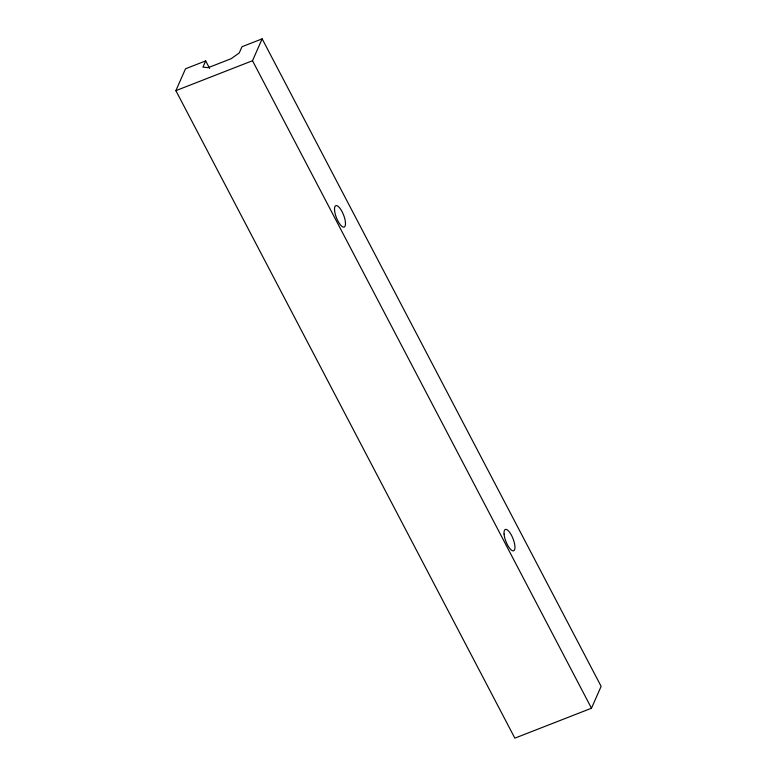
<?xml version="1.0" encoding="UTF-8"?>
<svg xmlns="http://www.w3.org/2000/svg" width="777" height="777" viewBox="0 0 777 777"><rect width="100%" height="100%" fill="white"/><g stroke="black" fill="none" stroke-linecap="round" stroke-linejoin="round"><path stroke-width="1.17" d="M205.682 60.897L202.923 67.143L208.275 67.648L231.128 58.722L239.229 52.972L241.987 46.727L262.15 38.85L601.126 686.353L591.482 708.226L514.85 738.15L175.874 90.647L185.518 68.774L205.682 60.897L209.615 68.415M175.874 90.647L252.506 60.723L262.15 38.85M252.506 60.723L591.482 708.226M504.059 534.032A11.48 3.827 68.7 0 0 512.869 550.854A11.48 3.827 68.7 0 0 511.557 535.421A11.48 3.827 68.7 0 0 504.059 534.032M334.566 210.285A11.48 3.827 68.7 0 0 343.376 227.107A11.48 3.827 68.7 0 0 342.074 211.665A11.48 3.827 68.7 0 0 334.566 210.285"/></g></svg>
